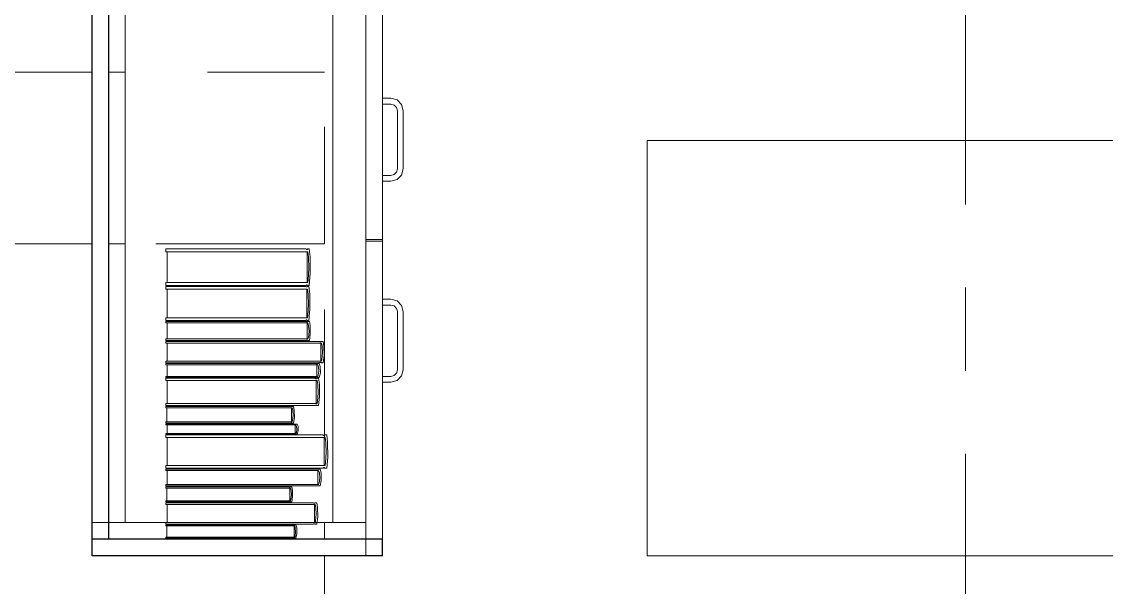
# Model space of a CAD drawing. Header units: inches. Extents: x -19 to 5698, y -728 to 92.
# Drawn here: x 222.905 to 224.212, y 5.25 to 5.931 of the extents above; entities that cross this region are included whole.
import ezdxf

# ---------------------------------------------------------------- set-up
doc = ezdxf.new("R2010")
doc.units = ezdxf.units.IN
doc.header["$MEASUREMENT"] = 0
doc.set_wipeout_variables(frame=1)
for name, pattern in [('Línea Oculta', [0.195611, 0.141111, -0.0545]), ('Punto & Raya', [0.65, 0.5, -0.075, 0, -0.075]), ('Rayas', [0.282222, 0.141111, -0.141111]), ('Wipeout_Contour', [1, 0, -1])]:
    doc.linetypes.add(name, pattern=pattern)
for name, color, linetype in [('08 _ STR _ EXT _ 07 Losa Aligerada', 7, 'Continuous'), ('08 _ STR _ EXT _ 08 Placas Inclinadas', 7, 'Continuous'), ('Interior - Mobiliario', 7, 'Continuous'), ('Marcador - Secciones', 7, 'Continuous')]:
    doc.layers.add(name, color=color, linetype=linetype)

msp = doc.modelspace()

# ---------------------------------------------------------------- linework, layer by layer
at = {"layer": '08 _ STR _ EXT _ 07 Losa Aligerada', "color": 7, "linetype": 'Rayas', "lineweight": 18, "flags": 128}
msp.add_lwpolyline([(193.22, 11.97, 1.049431), (198.7937, 6.3), (209.6003, 6.3), (209.6003, 6.2005), (214.7981, 6.2005), (214.7981, 7.2), (222.07, 7.2), (222.07, 5.6637), (223.2699, 5.6637), (223.2699, 4.2), (228.3699, 4.2), (228.3699, 5.6637), (229.57, 5.6637), (229.57, 7.2), (236.57, 7.2), (236.57, 14.9999), (236.57, 15.1499), (236.57, 15.1499), (236.57, 15.7999), (236.57, 15.7999), (236.57, 18.1001), (236.57, 20.35), (234.07, 20.35), (231.67, 20.35), (231.67, 22.35), (231.67, 22.6), (231.67, 24.5), (231.67, 24.75), (231.67, 26.75), (236.57, 26.75), (236.57, 29.7), (236.57, 35.2005), (236.57, 39.9), (228.67, 39.9), (223.5529, 39.9), (223.5529, 40.9), (218.9324, 40.9), (218.9324, 39.9), (208.37, 39.9), (208.37, 41.4352), (207.42, 41.4352), (207.42, 42.9), (202.22, 42.9), (202.22, 41.4352), (201.2699, 41.4352), (201.2699, 39.9), (196.2701, 39.9), (196.2701, 41.1), (192.8701, 41.1), (192.8701, 37.7), (194.07, 37.7), (194.07, 33.9), (193.17, 33.9), (193.17, 21.2663), (193.22, 21.2663)], format="xyb", close=True, dxfattribs=at)
at = {"layer": '08 _ STR _ EXT _ 08 Placas Inclinadas', "color": 251, "linetype": 'Línea Oculta', "lineweight": 13}
msp.add_line((223.2699, 5.6637), (222.27, 5.6637), dxfattribs=at)
at = {"layer": '08 _ STR _ EXT _ 08 Placas Inclinadas', "color": 251, "linetype": 'Línea Oculta', "lineweight": 13, "flags": 128}
for points in [[(223.2699, 5.8707), (222.27, 5.8707)], [(223.2699, 5.6637), (223.2699, 5.8707)], [(223.2699, 4.9463), (223.2699, 5.6637)]]:
    msp.add_lwpolyline(points, dxfattribs=at)
at = {"layer": 'Interior - Mobiliario', "color": 175, "linetype": 'Continuous', "lineweight": 13}
for p, q in [((223.0098, 5.3082), (223.0098, 6.7682)), ((223.3198, 6.7682), (223.3198, 5.3082)), ((223.0298, 6.7482), (223.0298, 5.3282)), ((223.2798, 5.3282), (223.2798, 6.7482)), ((223.3198, 6.7482), (223.3198, 5.3282)), ((223.3198, 6.0282), (223.3198, 5.6692)), ((223.3398, 6.0282), (223.3398, 5.6692)), ((223.3498, 5.8392), (223.3398, 5.8392)), ((223.3398, 5.8392), (223.3398, 5.8322)), ((223.3398, 5.8322), (223.3498, 5.8322)), ((223.3573, 5.8372), (223.3498, 5.8392)), ((223.3498, 5.8322), (223.3538, 5.8311)), ((223.3538, 5.8311), (223.3567, 5.8282)), ((223.3628, 5.8317), (223.3573, 5.8372)), ((223.3648, 5.8242), (223.3628, 5.8317)), ((223.3567, 5.8282), (223.3578, 5.8242)), ((223.3578, 5.8242), (223.3578, 5.7542)), ((223.3648, 5.7542), (223.3648, 5.8242)), ((223.3578, 5.7542), (223.3567, 5.7502)), ((223.3628, 5.7467), (223.3648, 5.7542)), ((223.3498, 5.7462), (223.3398, 5.7462)), ((223.3398, 5.7462), (223.3398, 5.7392)), ((223.3398, 5.7392), (223.3498, 5.7392)), ((223.3538, 5.7473), (223.3498, 5.7462)), ((223.3498, 5.7392), (223.3573, 5.7412)), ((223.3567, 5.7502), (223.3538, 5.7473)), ((223.3573, 5.7412), (223.3628, 5.7467)), ((223.3398, 5.6692), (223.3198, 5.6692)), ((223.3398, 5.6672), (223.3198, 5.6672)), ((223.0785, 5.6543), (223.0785, 5.6578)), ((223.0785, 5.6578), (223.2476, 5.6578)), ((223.2497, 5.6543), (223.0785, 5.6543)), ((223.0802, 5.6172), (223.0802, 5.6543)), ((223.2476, 5.6578), (223.2478, 5.6576)), ((223.2478, 5.6576), (223.248, 5.6574)), ((223.248, 5.6574), (223.2482, 5.6572)), ((223.2482, 5.6572), (223.2485, 5.6571)), ((223.2485, 5.6571), (223.2488, 5.6571)), ((223.2488, 5.6571), (223.249, 5.6572)), ((223.2488, 5.6543), (223.2488, 5.6172)), ((223.249, 5.6572), (223.2492, 5.6574)), ((223.2492, 5.6574), (223.2495, 5.6577)), ((223.2495, 5.6577), (223.2496, 5.6578)), ((223.2496, 5.6578), (223.2514, 5.6578)), ((223.2505, 5.6477), (223.2497, 5.6543)), ((223.2509, 5.6341), (223.2505, 5.6477)), ((223.2514, 5.6578), (223.2524, 5.6481)), ((223.2524, 5.6481), (223.2526, 5.6284)), ((223.2502, 5.6205), (223.2509, 5.6341)), ((223.2526, 5.6284), (223.2514, 5.6137)), ((223.0785, 5.6137), (223.0785, 5.6172)), ((223.0785, 5.6172), (223.2497, 5.6172)), ((223.2476, 5.6137), (223.0785, 5.6137)), ((223.0785, 5.6094), (223.0785, 5.6127)), ((223.0785, 5.6127), (223.2473, 5.6127)), ((223.2494, 5.6094), (223.0785, 5.6094)), ((223.0802, 5.5748), (223.0802, 5.6094)), ((223.2473, 5.6127), (223.2474, 5.6124)), ((223.2474, 5.6124), (223.2477, 5.6122)), ((223.2477, 5.6138), (223.2476, 5.6137)), ((223.248, 5.6141), (223.2477, 5.6138)), ((223.2477, 5.6122), (223.2479, 5.612)), ((223.2479, 5.612), (223.2482, 5.612)), ((223.2482, 5.6143), (223.248, 5.6141)), ((223.2484, 5.6144), (223.2482, 5.6143)), ((223.2482, 5.612), (223.2484, 5.612)), ((223.2487, 5.6144), (223.2484, 5.6144)), ((223.2484, 5.612), (223.2487, 5.6121)), ((223.2485, 5.6094), (223.2485, 5.5748)), ((223.2489, 5.6143), (223.2487, 5.6144)), ((223.2487, 5.6121), (223.2489, 5.6122)), ((223.2492, 5.6141), (223.2489, 5.6143)), ((223.2489, 5.6122), (223.2491, 5.6125)), ((223.2491, 5.6125), (223.2492, 5.6127)), ((223.2494, 5.6139), (223.2492, 5.6141)), ((223.2492, 5.6127), (223.2511, 5.6127)), ((223.2496, 5.6137), (223.2494, 5.6139)), ((223.2502, 5.6032), (223.2494, 5.6094)), ((223.2514, 5.6137), (223.2496, 5.6137)), ((223.2497, 5.6172), (223.2502, 5.6205)), ((223.2511, 5.6127), (223.252, 5.6036)), ((223.2506, 5.5905), (223.2502, 5.6032)), ((223.252, 5.6036), (223.2522, 5.5852)), ((223.3398, 5.5972), (223.3498, 5.5972)), ((223.3398, 5.5902), (223.3398, 5.5972)), ((223.3498, 5.5972), (223.3573, 5.5952)), ((223.3573, 5.5952), (223.3628, 5.5897)), ((223.2499, 5.5779), (223.2506, 5.5905)), ((223.2522, 5.5852), (223.2511, 5.5715)), ((223.3498, 5.5902), (223.3398, 5.5902)), ((223.3538, 5.5891), (223.3498, 5.5902)), ((223.3567, 5.5862), (223.3538, 5.5891)), ((223.3578, 5.5822), (223.3567, 5.5862)), ((223.3578, 5.5122), (223.3578, 5.5822)), ((223.3628, 5.5897), (223.3648, 5.5822)), ((223.3648, 5.5822), (223.3648, 5.5122)), ((223.0785, 5.5715), (223.0785, 5.5748)), ((223.0785, 5.5748), (223.2494, 5.5748)), ((223.2473, 5.5715), (223.0785, 5.5715)), ((223.0785, 5.5687), (223.0785, 5.5705)), ((223.0785, 5.5705), (223.2479, 5.5705)), ((223.2474, 5.5717), (223.2473, 5.5715)), ((223.2476, 5.5719), (223.2474, 5.5717)), ((223.2478, 5.5721), (223.2476, 5.5719)), ((223.2481, 5.5722), (223.2478, 5.5721)), ((223.2479, 5.5705), (223.248, 5.5704)), ((223.248, 5.5704), (223.2482, 5.5702)), ((223.2484, 5.5722), (223.2481, 5.5722)), ((223.2482, 5.5702), (223.2485, 5.5702)), ((223.2486, 5.5721), (223.2484, 5.5722)), ((223.2485, 5.5702), (223.2487, 5.5701)), ((223.2488, 5.572), (223.2486, 5.5721)), ((223.2487, 5.5701), (223.249, 5.5701)), ((223.2491, 5.5717), (223.2488, 5.572)), ((223.249, 5.5701), (223.2492, 5.5702)), ((223.2492, 5.5715), (223.2491, 5.5717)), ((223.2511, 5.5715), (223.2492, 5.5715)), ((223.2492, 5.5702), (223.2495, 5.5703)), ((223.2494, 5.5748), (223.2499, 5.5779)), ((223.2495, 5.5703), (223.2497, 5.5704)), ((223.2497, 5.5704), (223.2498, 5.5705)), ((223.2498, 5.5705), (223.2517, 5.5705)), ((223.2517, 5.5705), (223.2526, 5.5654)), ((223.2499, 5.5687), (223.0785, 5.5687)), ((223.0802, 5.5493), (223.0802, 5.5687)), ((223.2491, 5.5687), (223.2491, 5.5493)), ((223.2507, 5.5652), (223.2499, 5.5687)), ((223.2505, 5.551), (223.2512, 5.5581)), ((223.2512, 5.5581), (223.2507, 5.5652)), ((223.2526, 5.5654), (223.2528, 5.5551)), ((223.0785, 5.5474), (223.0785, 5.5493)), ((223.0785, 5.5493), (223.2499, 5.5493)), ((223.2479, 5.5474), (223.0785, 5.5474)), ((223.0785, 5.5443), (223.0785, 5.5464)), ((223.0785, 5.5464), (223.264, 5.5464)), ((223.2663, 5.5443), (223.0785, 5.5443)), ((223.0804, 5.5227), (223.0804, 5.5443)), ((223.248, 5.5475), (223.2479, 5.5474)), ((223.2482, 5.5476), (223.248, 5.5475)), ((223.2484, 5.5477), (223.2482, 5.5476)), ((223.2487, 5.5478), (223.2484, 5.5477)), ((223.2489, 5.5478), (223.2487, 5.5478)), ((223.2492, 5.5477), (223.2489, 5.5478)), ((223.2494, 5.5477), (223.2492, 5.5477)), ((223.2496, 5.5475), (223.2494, 5.5477)), ((223.2498, 5.5474), (223.2496, 5.5475)), ((223.2517, 5.5474), (223.2498, 5.5474)), ((223.2499, 5.5493), (223.2505, 5.551)), ((223.2528, 5.5551), (223.2517, 5.5474)), ((223.264, 5.5464), (223.2642, 5.5463)), ((223.2642, 5.5463), (223.2644, 5.5461)), ((223.2644, 5.5461), (223.2647, 5.546)), ((223.2647, 5.546), (223.2649, 5.546)), ((223.2649, 5.546), (223.2652, 5.546)), ((223.2652, 5.546), (223.2655, 5.546)), ((223.2653, 5.5443), (223.2653, 5.5227)), ((223.2655, 5.546), (223.2658, 5.5461)), ((223.2658, 5.5461), (223.266, 5.5463)), ((223.266, 5.5463), (223.2661, 5.5464)), ((223.2661, 5.5464), (223.2682, 5.5464)), ((223.2671, 5.5405), (223.2663, 5.5443)), ((223.2682, 5.5464), (223.2692, 5.5408)), ((223.2668, 5.5247), (223.2676, 5.5326)), ((223.2676, 5.5326), (223.2671, 5.5405)), ((223.2692, 5.5408), (223.2694, 5.5292)), ((223.0785, 5.5207), (223.0785, 5.5227)), ((223.0785, 5.5227), (223.2663, 5.5227)), ((223.264, 5.5207), (223.0785, 5.5207)), ((223.0785, 5.5183), (223.0785, 5.5197)), ((223.0785, 5.5197), (223.2596, 5.5197)), ((223.2618, 5.5183), (223.0785, 5.5183)), ((223.0803, 5.5042), (223.0803, 5.5183)), ((223.2596, 5.5197), (223.2597, 5.5196)), ((223.2597, 5.5196), (223.26, 5.5195)), ((223.26, 5.5195), (223.2602, 5.5194)), ((223.2602, 5.5194), (223.2605, 5.5194)), ((223.2605, 5.5194), (223.2608, 5.5194)), ((223.2608, 5.5194), (223.261, 5.5194)), ((223.2608, 5.5183), (223.2608, 5.5042)), ((223.261, 5.5194), (223.2613, 5.5195)), ((223.2613, 5.5195), (223.2615, 5.5196)), ((223.2615, 5.5196), (223.2616, 5.5197)), ((223.2616, 5.5197), (223.2636, 5.5197)), ((223.2626, 5.5158), (223.2618, 5.5183)), ((223.2636, 5.5197), (223.2646, 5.516)), ((223.2641, 5.5208), (223.264, 5.5207)), ((223.2643, 5.5209), (223.2641, 5.5208)), ((223.2646, 5.521), (223.2643, 5.5209)), ((223.2649, 5.5211), (223.2646, 5.521)), ((223.2652, 5.5211), (223.2649, 5.5211)), ((223.2654, 5.521), (223.2652, 5.5211)), ((223.2657, 5.5209), (223.2654, 5.521)), ((223.2659, 5.5208), (223.2657, 5.5209)), ((223.2661, 5.5207), (223.2659, 5.5208)), ((223.2682, 5.5207), (223.2661, 5.5207)), ((223.2663, 5.5227), (223.2668, 5.5247)), ((223.2694, 5.5292), (223.2682, 5.5207)), ((223.0785, 5.5029), (223.0785, 5.5042)), ((223.0785, 5.5042), (223.2618, 5.5042)), ((223.2618, 5.5042), (223.2623, 5.5055)), ((223.2623, 5.5055), (223.2631, 5.5107)), ((223.2631, 5.5107), (223.2626, 5.5158)), ((223.2649, 5.5085), (223.2636, 5.5029)), ((223.2646, 5.516), (223.2649, 5.5085)), ((223.3398, 5.5042), (223.3498, 5.5042)), ((223.3398, 5.4972), (223.3398, 5.5042)), ((223.3498, 5.5042), (223.3538, 5.5053)), ((223.3538, 5.5053), (223.3567, 5.5082)), ((223.3567, 5.5082), (223.3578, 5.5122)), ((223.3628, 5.5047), (223.3573, 5.4992)), ((223.3648, 5.5122), (223.3628, 5.5047)), ((223.2596, 5.5029), (223.0785, 5.5029)), ((223.0785, 5.4993), (223.0785, 5.5019)), ((223.0785, 5.5019), (223.2588, 5.5019)), ((223.261, 5.4993), (223.0785, 5.4993)), ((223.0803, 5.4717), (223.0803, 5.4993)), ((223.2588, 5.5019), (223.2589, 5.5017)), ((223.2589, 5.5017), (223.2592, 5.5015)), ((223.2592, 5.5015), (223.2594, 5.5014)), ((223.2594, 5.5014), (223.2597, 5.5013)), ((223.2597, 5.503), (223.2596, 5.5029)), ((223.2599, 5.5031), (223.2597, 5.503)), ((223.2597, 5.5013), (223.26, 5.5014)), ((223.2602, 5.5031), (223.2599, 5.5031)), ((223.26, 5.5014), (223.2602, 5.5014)), ((223.26, 5.4993), (223.26, 5.4717)), ((223.2604, 5.5032), (223.2602, 5.5031)), ((223.2602, 5.5014), (223.2605, 5.5016)), ((223.2607, 5.5032), (223.2604, 5.5032)), ((223.2605, 5.5016), (223.2607, 5.5018)), ((223.261, 5.5031), (223.2607, 5.5032)), ((223.2607, 5.5018), (223.2608, 5.5019)), ((223.2608, 5.5019), (223.2628, 5.5019)), ((223.2612, 5.5031), (223.261, 5.5031)), ((223.2618, 5.4944), (223.261, 5.4993)), ((223.2615, 5.503), (223.2612, 5.5031)), ((223.2616, 5.5029), (223.2615, 5.503)), ((223.2636, 5.5029), (223.2616, 5.5029)), ((223.2623, 5.4843), (223.2618, 5.4944)), ((223.2628, 5.5019), (223.2638, 5.4947)), ((223.2638, 5.4947), (223.264, 5.48)), ((223.3498, 5.4972), (223.3398, 5.4972)), ((223.3573, 5.4992), (223.3498, 5.4972)), ((223.2615, 5.4742), (223.2623, 5.4843)), ((223.264, 5.48), (223.2628, 5.4691)), ((223.0785, 5.4691), (223.0785, 5.4717)), ((223.0785, 5.4717), (223.261, 5.4717)), ((223.2588, 5.4691), (223.0785, 5.4691)), ((223.0785, 5.4665), (223.0785, 5.4681)), ((223.0785, 5.4681), (223.2292, 5.4681)), ((223.231, 5.4665), (223.0785, 5.4665)), ((223.08, 5.4494), (223.08, 5.4665)), ((223.2292, 5.4681), (223.2293, 5.468)), ((223.2293, 5.468), (223.2295, 5.4679)), ((223.2295, 5.4679), (223.2297, 5.4678)), ((223.2297, 5.4678), (223.23, 5.4678)), ((223.23, 5.4678), (223.2302, 5.4678)), ((223.2302, 5.4678), (223.2304, 5.4678)), ((223.2303, 5.4665), (223.2303, 5.4494)), ((223.2304, 5.4678), (223.2306, 5.4679)), ((223.2306, 5.4679), (223.2308, 5.468)), ((223.2308, 5.468), (223.2309, 5.4681)), ((223.2309, 5.4681), (223.2326, 5.4681)), ((223.2317, 5.4634), (223.231, 5.4665)), ((223.2326, 5.4681), (223.2334, 5.4636)), ((223.2589, 5.4692), (223.2588, 5.4691)), ((223.2591, 5.4694), (223.2589, 5.4692)), ((223.2594, 5.4696), (223.2591, 5.4694)), ((223.2596, 5.4696), (223.2594, 5.4696)), ((223.2599, 5.4696), (223.2596, 5.4696)), ((223.2602, 5.4696), (223.2599, 5.4696)), ((223.2604, 5.4695), (223.2602, 5.4696)), ((223.2607, 5.4693), (223.2604, 5.4695)), ((223.2608, 5.4691), (223.2607, 5.4693)), ((223.2628, 5.4691), (223.2608, 5.4691)), ((223.261, 5.4717), (223.2615, 5.4742)), ((223.2315, 5.4509), (223.2321, 5.4571)), ((223.2321, 5.4571), (223.2317, 5.4634)), ((223.2336, 5.4545), (223.2326, 5.4477)), ((223.2334, 5.4636), (223.2336, 5.4545)), ((223.0785, 5.4477), (223.0785, 5.4494)), ((223.0785, 5.4494), (223.231, 5.4494)), ((223.2292, 5.4477), (223.0785, 5.4477)), ((223.0785, 5.4458), (223.0785, 5.4467)), ((223.0785, 5.4467), (223.2336, 5.4467)), ((223.2355, 5.4458), (223.0785, 5.4458)), ((223.0801, 5.4356), (223.0801, 5.4458)), ((223.2293, 5.4478), (223.2292, 5.4477)), ((223.2295, 5.4479), (223.2293, 5.4478)), ((223.2297, 5.448), (223.2295, 5.4479)), ((223.2299, 5.4481), (223.2297, 5.448)), ((223.2301, 5.4481), (223.2299, 5.4481)), ((223.2304, 5.448), (223.2301, 5.4481)), ((223.2306, 5.4479), (223.2304, 5.448)), ((223.2308, 5.4478), (223.2306, 5.4479)), ((223.2309, 5.4477), (223.2308, 5.4478)), ((223.2326, 5.4477), (223.2309, 5.4477)), ((223.231, 5.4494), (223.2315, 5.4509)), ((223.2336, 5.4467), (223.2337, 5.4467)), ((223.2337, 5.4467), (223.2339, 5.4466)), ((223.2339, 5.4466), (223.2342, 5.4465)), ((223.2342, 5.4465), (223.2344, 5.4465)), ((223.2344, 5.4465), (223.2346, 5.4465)), ((223.2346, 5.4465), (223.2349, 5.4465)), ((223.2347, 5.4458), (223.2347, 5.4356)), ((223.2349, 5.4465), (223.2351, 5.4466)), ((223.2351, 5.4466), (223.2353, 5.4467)), ((223.2353, 5.4467), (223.2354, 5.4467)), ((223.2354, 5.4467), (223.2371, 5.4467)), ((223.2362, 5.444), (223.2355, 5.4458)), ((223.236, 5.4366), (223.2366, 5.4402)), ((223.2366, 5.4402), (223.2362, 5.444)), ((223.2371, 5.4467), (223.238, 5.4441)), ((223.2382, 5.4387), (223.2371, 5.4347)), ((223.238, 5.4441), (223.2382, 5.4387)), ((223.0785, 5.4347), (223.0785, 5.4356)), ((223.0785, 5.4356), (223.2355, 5.4356)), ((223.2336, 5.4347), (223.0785, 5.4347)), ((223.0785, 5.4305), (223.0785, 5.4337)), ((223.0785, 5.4337), (223.2682, 5.4337)), ((223.2705, 5.4305), (223.0785, 5.4305)), ((223.0804, 5.3968), (223.0804, 5.4305)), ((223.2337, 5.4347), (223.2336, 5.4347)), ((223.2339, 5.4348), (223.2337, 5.4347)), ((223.2341, 5.4349), (223.2339, 5.4348)), ((223.2343, 5.4349), (223.2341, 5.4349)), ((223.2346, 5.4349), (223.2343, 5.4349)), ((223.2348, 5.4349), (223.2346, 5.4349)), ((223.235, 5.4348), (223.2348, 5.4349)), ((223.2352, 5.4347), (223.235, 5.4348)), ((223.2354, 5.4347), (223.2352, 5.4347)), ((223.2371, 5.4347), (223.2354, 5.4347)), ((223.2355, 5.4356), (223.236, 5.4366)), ((223.2682, 5.4337), (223.2684, 5.4335)), ((223.2684, 5.4335), (223.2686, 5.4332)), ((223.2686, 5.4332), (223.2689, 5.4331)), ((223.2689, 5.4331), (223.2692, 5.433)), ((223.2692, 5.433), (223.2695, 5.433)), ((223.2695, 5.433), (223.2697, 5.4331)), ((223.2696, 5.4305), (223.2696, 5.3968)), ((223.2697, 5.4331), (223.27, 5.4333)), ((223.27, 5.4333), (223.2703, 5.4335)), ((223.2703, 5.4335), (223.2704, 5.4337)), ((223.2704, 5.4337), (223.2725, 5.4337)), ((223.2714, 5.4245), (223.2705, 5.4305)), ((223.2725, 5.4337), (223.2735, 5.4249)), ((223.2711, 5.3999), (223.2719, 5.4122)), ((223.2719, 5.4122), (223.2714, 5.4245)), ((223.2735, 5.4249), (223.2738, 5.407)), ((223.2705, 5.3968), (223.2711, 5.3999)), ((223.2738, 5.407), (223.2725, 5.3936)), ((223.0785, 5.3936), (223.0785, 5.3968)), ((223.0785, 5.3968), (223.2705, 5.3968)), ((223.2682, 5.3936), (223.0785, 5.3936)), ((223.0785, 5.391), (223.0785, 5.3926)), ((223.0785, 5.3926), (223.2606, 5.3926)), ((223.2628, 5.391), (223.0785, 5.391)), ((223.0803, 5.3738), (223.0803, 5.391)), ((223.2606, 5.3926), (223.2608, 5.3925)), ((223.2608, 5.3925), (223.261, 5.3924)), ((223.261, 5.3924), (223.2613, 5.3923)), ((223.2613, 5.3923), (223.2615, 5.3923)), ((223.2615, 5.3923), (223.2618, 5.3923)), ((223.2618, 5.3923), (223.2621, 5.3923)), ((223.2619, 5.391), (223.2619, 5.3738)), ((223.2621, 5.3923), (223.2623, 5.3924)), ((223.2623, 5.3924), (223.2626, 5.3925)), ((223.2626, 5.3925), (223.2627, 5.3926)), ((223.2627, 5.3926), (223.2647, 5.3926)), ((223.2637, 5.3879), (223.2628, 5.391)), ((223.2642, 5.3816), (223.2637, 5.3879)), ((223.2647, 5.3926), (223.2657, 5.3881)), ((223.2657, 5.3881), (223.266, 5.379)), ((223.2683, 5.3938), (223.2682, 5.3936)), ((223.2686, 5.394), (223.2683, 5.3938)), ((223.2688, 5.3942), (223.2686, 5.394)), ((223.2691, 5.3943), (223.2688, 5.3942)), ((223.2694, 5.3943), (223.2691, 5.3943)), ((223.2697, 5.3942), (223.2694, 5.3943)), ((223.27, 5.3941), (223.2697, 5.3942)), ((223.2702, 5.3938), (223.27, 5.3941)), ((223.2704, 5.3936), (223.2702, 5.3938)), ((223.2725, 5.3936), (223.2704, 5.3936)), ((223.0785, 5.3722), (223.0785, 5.3738)), ((223.0785, 5.3738), (223.2628, 5.3738)), ((223.2628, 5.3738), (223.2634, 5.3754)), ((223.2634, 5.3754), (223.2642, 5.3816)), ((223.266, 5.379), (223.2647, 5.3722)), ((223.2606, 5.3722), (223.0785, 5.3722)), ((223.0785, 5.3697), (223.0785, 5.3712)), ((223.0785, 5.3712), (223.2271, 5.3712)), ((223.2289, 5.3697), (223.0785, 5.3697)), ((223.08, 5.3544), (223.08, 5.3697)), ((223.2271, 5.3712), (223.2272, 5.3711)), ((223.2272, 5.3711), (223.2274, 5.371)), ((223.2274, 5.371), (223.2276, 5.3709)), ((223.2276, 5.3709), (223.2278, 5.3709)), ((223.2278, 5.3709), (223.2281, 5.3709)), ((223.2281, 5.3709), (223.2283, 5.3709)), ((223.2281, 5.3697), (223.2281, 5.3544)), ((223.2283, 5.3709), (223.2285, 5.371)), ((223.2285, 5.371), (223.2287, 5.3711)), ((223.2287, 5.3711), (223.2288, 5.3712)), ((223.2288, 5.3712), (223.2304, 5.3712)), ((223.2296, 5.367), (223.2289, 5.3697)), ((223.2294, 5.3558), (223.23, 5.3614)), ((223.23, 5.3614), (223.2296, 5.367)), ((223.2304, 5.3712), (223.2313, 5.3672)), ((223.2313, 5.3672), (223.2314, 5.3591)), ((223.2607, 5.3723), (223.2606, 5.3722)), ((223.261, 5.3724), (223.2607, 5.3723)), ((223.2612, 5.3725), (223.261, 5.3724)), ((223.2615, 5.3725), (223.2612, 5.3725)), ((223.2618, 5.3725), (223.2615, 5.3725)), ((223.262, 5.3725), (223.2618, 5.3725)), ((223.2623, 5.3724), (223.262, 5.3725)), ((223.2625, 5.3723), (223.2623, 5.3724)), ((223.2627, 5.3722), (223.2625, 5.3723)), ((223.2647, 5.3722), (223.2627, 5.3722)), ((223.0785, 5.353), (223.0785, 5.3544)), ((223.0785, 5.3544), (223.2289, 5.3544)), ((223.2271, 5.353), (223.0785, 5.353)), ((223.0785, 5.3499), (223.0785, 5.352)), ((223.0785, 5.352), (223.2565, 5.352)), ((223.2586, 5.3499), (223.0785, 5.3499)), ((223.0803, 5.3284), (223.0803, 5.3499)), ((223.2272, 5.3531), (223.2271, 5.353)), ((223.2274, 5.3532), (223.2272, 5.3531)), ((223.2276, 5.3532), (223.2274, 5.3532)), ((223.2278, 5.3533), (223.2276, 5.3532)), ((223.228, 5.3533), (223.2278, 5.3533)), ((223.2282, 5.3533), (223.228, 5.3533)), ((223.2284, 5.3532), (223.2282, 5.3533)), ((223.2286, 5.3531), (223.2284, 5.3532)), ((223.2288, 5.353), (223.2286, 5.3531)), ((223.2304, 5.353), (223.2288, 5.353)), ((223.2289, 5.3544), (223.2294, 5.3558)), ((223.2314, 5.3591), (223.2304, 5.353)), ((223.2565, 5.352), (223.2566, 5.3518)), ((223.2566, 5.3518), (223.2568, 5.3517)), ((223.2568, 5.3517), (223.2571, 5.3516)), ((223.2571, 5.3516), (223.2574, 5.3516)), ((223.2574, 5.3516), (223.2576, 5.3516)), ((223.2576, 5.3516), (223.2579, 5.3516)), ((223.2577, 5.3499), (223.2577, 5.3284)), ((223.2579, 5.3516), (223.2581, 5.3517)), ((223.2581, 5.3517), (223.2584, 5.3519)), ((223.2584, 5.3519), (223.2585, 5.352)), ((223.2585, 5.352), (223.2605, 5.352)), ((223.2595, 5.3461), (223.2586, 5.3499)), ((223.2605, 5.352), (223.2615, 5.3464)), ((223.2592, 5.3303), (223.2599, 5.3382)), ((223.2599, 5.3382), (223.2595, 5.3461)), ((223.2617, 5.3349), (223.2605, 5.3263)), ((223.2615, 5.3464), (223.2617, 5.3349)), ((223.2798, 5.3282), (223.0298, 5.3282)), ((223.0785, 5.3263), (223.0785, 5.3284)), ((223.0785, 5.3284), (223.2586, 5.3284)), ((223.2565, 5.3263), (223.0785, 5.3263)), ((223.0785, 5.324), (223.0785, 5.3253)), ((223.0785, 5.3253), (223.2321, 5.3253)), ((223.234, 5.324), (223.0785, 5.324)), ((223.2321, 5.3253), (223.2322, 5.3252)), ((223.2322, 5.3252), (223.2324, 5.3252)), ((223.2324, 5.3252), (223.2326, 5.3251)), ((223.2326, 5.3251), (223.2329, 5.3251)), ((223.2329, 5.3251), (223.2331, 5.3251)), ((223.2331, 5.3251), (223.2333, 5.3251)), ((223.2333, 5.3251), (223.2335, 5.3252)), ((223.2335, 5.3252), (223.2337, 5.3253)), ((223.2337, 5.3253), (223.2338, 5.3253)), ((223.2338, 5.3253), (223.2355, 5.3253)), ((223.2347, 5.3216), (223.234, 5.324)), ((223.2351, 5.3167), (223.2347, 5.3216)), ((223.2355, 5.3253), (223.2364, 5.3218)), ((223.2566, 5.3264), (223.2565, 5.3263)), ((223.2568, 5.3266), (223.2566, 5.3264)), ((223.257, 5.3267), (223.2568, 5.3266)), ((223.2573, 5.3268), (223.257, 5.3267)), ((223.2576, 5.3268), (223.2573, 5.3268)), ((223.2578, 5.3267), (223.2576, 5.3268)), ((223.2581, 5.3266), (223.2578, 5.3267)), ((223.2583, 5.3265), (223.2581, 5.3266)), ((223.2585, 5.3263), (223.2583, 5.3265)), ((223.2605, 5.3263), (223.2585, 5.3263)), ((223.2586, 5.3284), (223.2592, 5.3303)), ((223.3198, 5.3282), (223.2798, 5.3282)), ((223.3198, 5.3082), (223.0098, 5.3082))]:
    msp.add_line(p, q, dxfattribs=at)
at = {"layer": 'Interior - Mobiliario', "color": 175, "linetype": 'Continuous', "lineweight": 13, "flags": 128}
msp.add_lwpolyline([(224.9588, 5.2882), (224.9588, 6.7882), (224.3588, 6.7882), (224.3588, 5.7882), (223.6588, 5.7882), (223.6588, 5.2882)], close=True, dxfattribs=at)
at = {"layer": 'Marcador - Secciones', "color": 251, "linetype": 'Punto & Raya', "lineweight": 13, "true_color": 0x636466}
msp.add_line((224.0425, 46.2111), (224.0425, 0.8878), dxfattribs=at)

# ---------------------------------------------------------------- next in the draw order: wipeouts: each hides what was drawn before it
at = {"color": 254, "linetype": 'Wipeout_Contour', "lineweight": 0, "ltscale": 6584.516536}
msp.add_wipeout([(223.0098, 6.7682), (222.9898, 6.7682), (222.9898, 5.3082), (223.0098, 5.3082)], dxfattribs=at).dxf.layer = 'Interior - Mobiliario'

# ---------------------------------------------------------------- next in the draw order: linework, layer by layer
at = {"layer": 'Interior - Mobiliario', "color": 175, "linetype": 'Continuous', "lineweight": 30}
for p, q in [((222.9898, 5.3082), (222.9898, 6.7682)), ((223.0098, 5.3082), (223.0098, 6.7682)), ((223.0098, 5.3082), (222.9898, 5.3082))]:
    msp.add_line(p, q, dxfattribs=at)
at = {"layer": 'Interior - Mobiliario', "color": 175, "linetype": 'Continuous', "lineweight": 13}
for p, q in [((222.9898, 5.3082), (222.9898, 6.7682)), ((223.0098, 6.7682), (223.0098, 5.3082)), ((222.9898, 5.3282), (222.9898, 6.7482)), ((223.0298, 5.3282), (222.9898, 5.3282)), ((223.0098, 5.3082), (222.9898, 5.3082))]:
    msp.add_line(p, q, dxfattribs=at)

# ---------------------------------------------------------------- next in the draw order: wipeouts: each hides what was drawn before it
at = {"color": 254, "linetype": 'Wipeout_Contour', "lineweight": 0, "ltscale": 6585.165695}
msp.add_wipeout([(223.3398, 5.3082), (222.9898, 5.3082), (222.9898, 5.2882), (223.3398, 5.2882)], dxfattribs=at).dxf.layer = 'Interior - Mobiliario'

# ---------------------------------------------------------------- next in the draw order: linework, layer by layer
at = {"layer": 'Interior - Mobiliario', "color": 175, "linetype": 'Continuous', "lineweight": 13}
for p, q in [((222.9898, 6.7882), (222.9898, 5.2882)), ((223.3398, 5.2882), (223.3398, 6.7882)), ((222.9898, 5.3082), (222.9898, 6.7682)), ((223.0098, 5.3082), (223.0098, 6.7682)), ((223.0098, 5.3082), (223.0098, 6.7682)), ((223.0098, 5.3082), (223.0098, 6.7682)), ((223.3198, 6.7682), (223.3198, 5.3082)), ((223.3198, 6.7682), (223.3198, 5.3082)), ((223.3398, 6.7682), (223.3398, 5.3082)), ((223.3398, 6.7682), (223.3398, 5.3082)), ((223.3198, 5.3082), (223.3198, 5.6672)), ((223.3398, 5.3082), (223.3398, 5.6672)), ((222.9898, 5.2882), (222.9898, 5.3282)), ((223.08, 5.3105), (223.08, 5.324)), ((223.2332, 5.324), (223.2332, 5.3105)), ((223.2364, 5.3218), (223.2366, 5.3146)), ((223.3198, 5.3282), (223.3198, 5.2882)), ((222.9898, 5.3082), (223.3398, 5.3082)), ((222.9898, 5.2882), (222.9898, 5.3082)), ((223.3398, 5.3082), (222.9898, 5.3082)), ((223.3398, 5.3082), (223.0098, 5.3082)), ((223.3198, 5.3082), (223.0098, 5.3082)), ((223.3198, 5.3082), (223.0098, 5.3082)), ((223.0785, 5.3092), (223.0785, 5.3105)), ((223.0785, 5.3105), (223.234, 5.3105)), ((223.2321, 5.3092), (223.0785, 5.3092)), ((223.2322, 5.3093), (223.2321, 5.3092)), ((223.2324, 5.3094), (223.2322, 5.3093)), ((223.2326, 5.3094), (223.2324, 5.3094)), ((223.2328, 5.3095), (223.2326, 5.3094)), ((223.233, 5.3095), (223.2328, 5.3095)), ((223.2333, 5.3095), (223.233, 5.3095)), ((223.2335, 5.3094), (223.2333, 5.3095)), ((223.2337, 5.3093), (223.2335, 5.3094)), ((223.2338, 5.3092), (223.2337, 5.3093)), ((223.2355, 5.3092), (223.2338, 5.3092)), ((223.234, 5.3105), (223.2344, 5.3117)), ((223.2344, 5.3117), (223.2351, 5.3167)), ((223.2366, 5.3146), (223.2355, 5.3092)), ((223.3398, 5.3082), (223.3198, 5.3082)), ((223.3398, 5.3082), (223.3398, 5.2882)), ((223.3398, 5.2882), (222.9898, 5.2882)), ((223.3198, 5.2882), (222.9898, 5.2882)), ((222.9898, 5.2882), (223.3398, 5.2882))]:
    msp.add_line(p, q, dxfattribs=at)
at = {"layer": 'Interior - Mobiliario', "color": 175, "linetype": 'Continuous', "lineweight": 30}
for p, q in [((222.9898, 5.2882), (222.9898, 5.3082)), ((223.3398, 5.3082), (222.9898, 5.3082)), ((223.3398, 5.2882), (223.3398, 5.3082)), ((223.3398, 5.2882), (222.9898, 5.2882))]:
    msp.add_line(p, q, dxfattribs=at)

doc.saveas('drawing.dxf')
